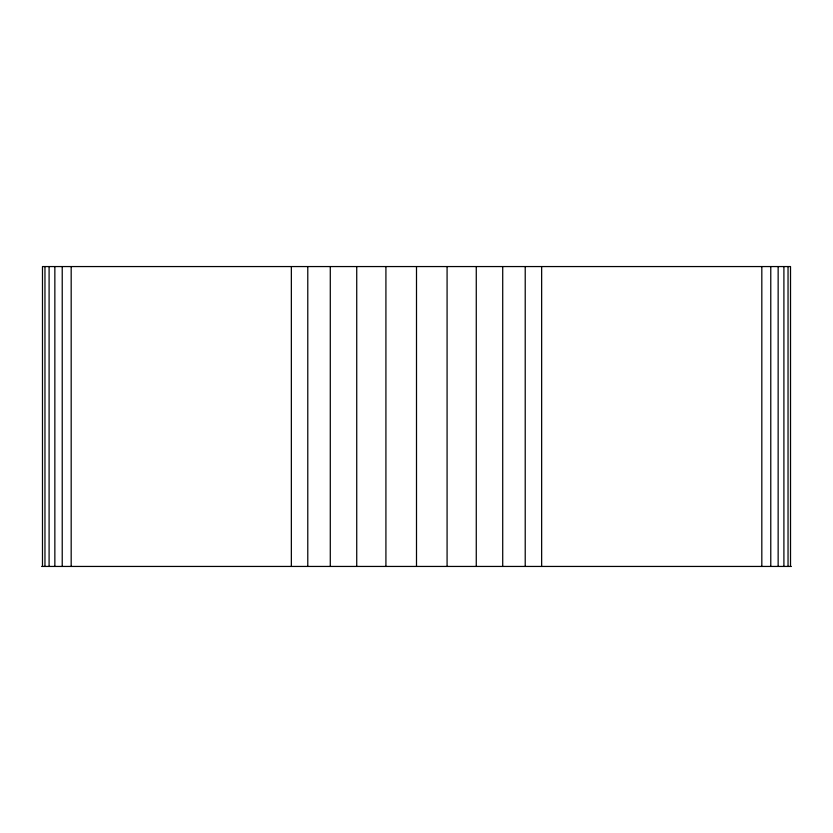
<?xml version="1.0" encoding="UTF-8"?>
<svg xmlns="http://www.w3.org/2000/svg" width="833" height="833" viewBox="0 0 833 833"><rect width="100%" height="100%" fill="white"/><g stroke="black" fill="none" stroke-linecap="round" stroke-linejoin="round"><path stroke-width="1.25" d="M41.65 566.44L791.35 566.44M790.517 566.44L790.517 266.56L42.483 266.56L42.483 566.44M788.039 266.56L788.039 566.44M783.905 266.56L783.905 566.44M778.147 266.56L778.147 566.44M770.775 266.56L770.775 566.44M761.82 266.56L761.82 566.44M541.648 266.56L541.648 566.44M525.217 266.56L525.217 566.44M502.716 266.56L502.716 566.44M476.268 266.56L476.268 566.44M447.082 266.56L447.082 566.44M416.5 266.56L416.5 566.44M385.918 266.56L385.918 566.44M356.732 266.56L356.732 566.44M330.284 266.56L330.284 566.44M307.783 266.56L307.783 566.44M291.352 266.56L291.352 566.44M71.18 266.56L71.18 566.44M62.225 266.56L62.225 566.44M54.853 266.56L54.853 566.44M49.095 266.56L49.095 566.44M44.961 266.56L44.961 566.44"/></g></svg>
